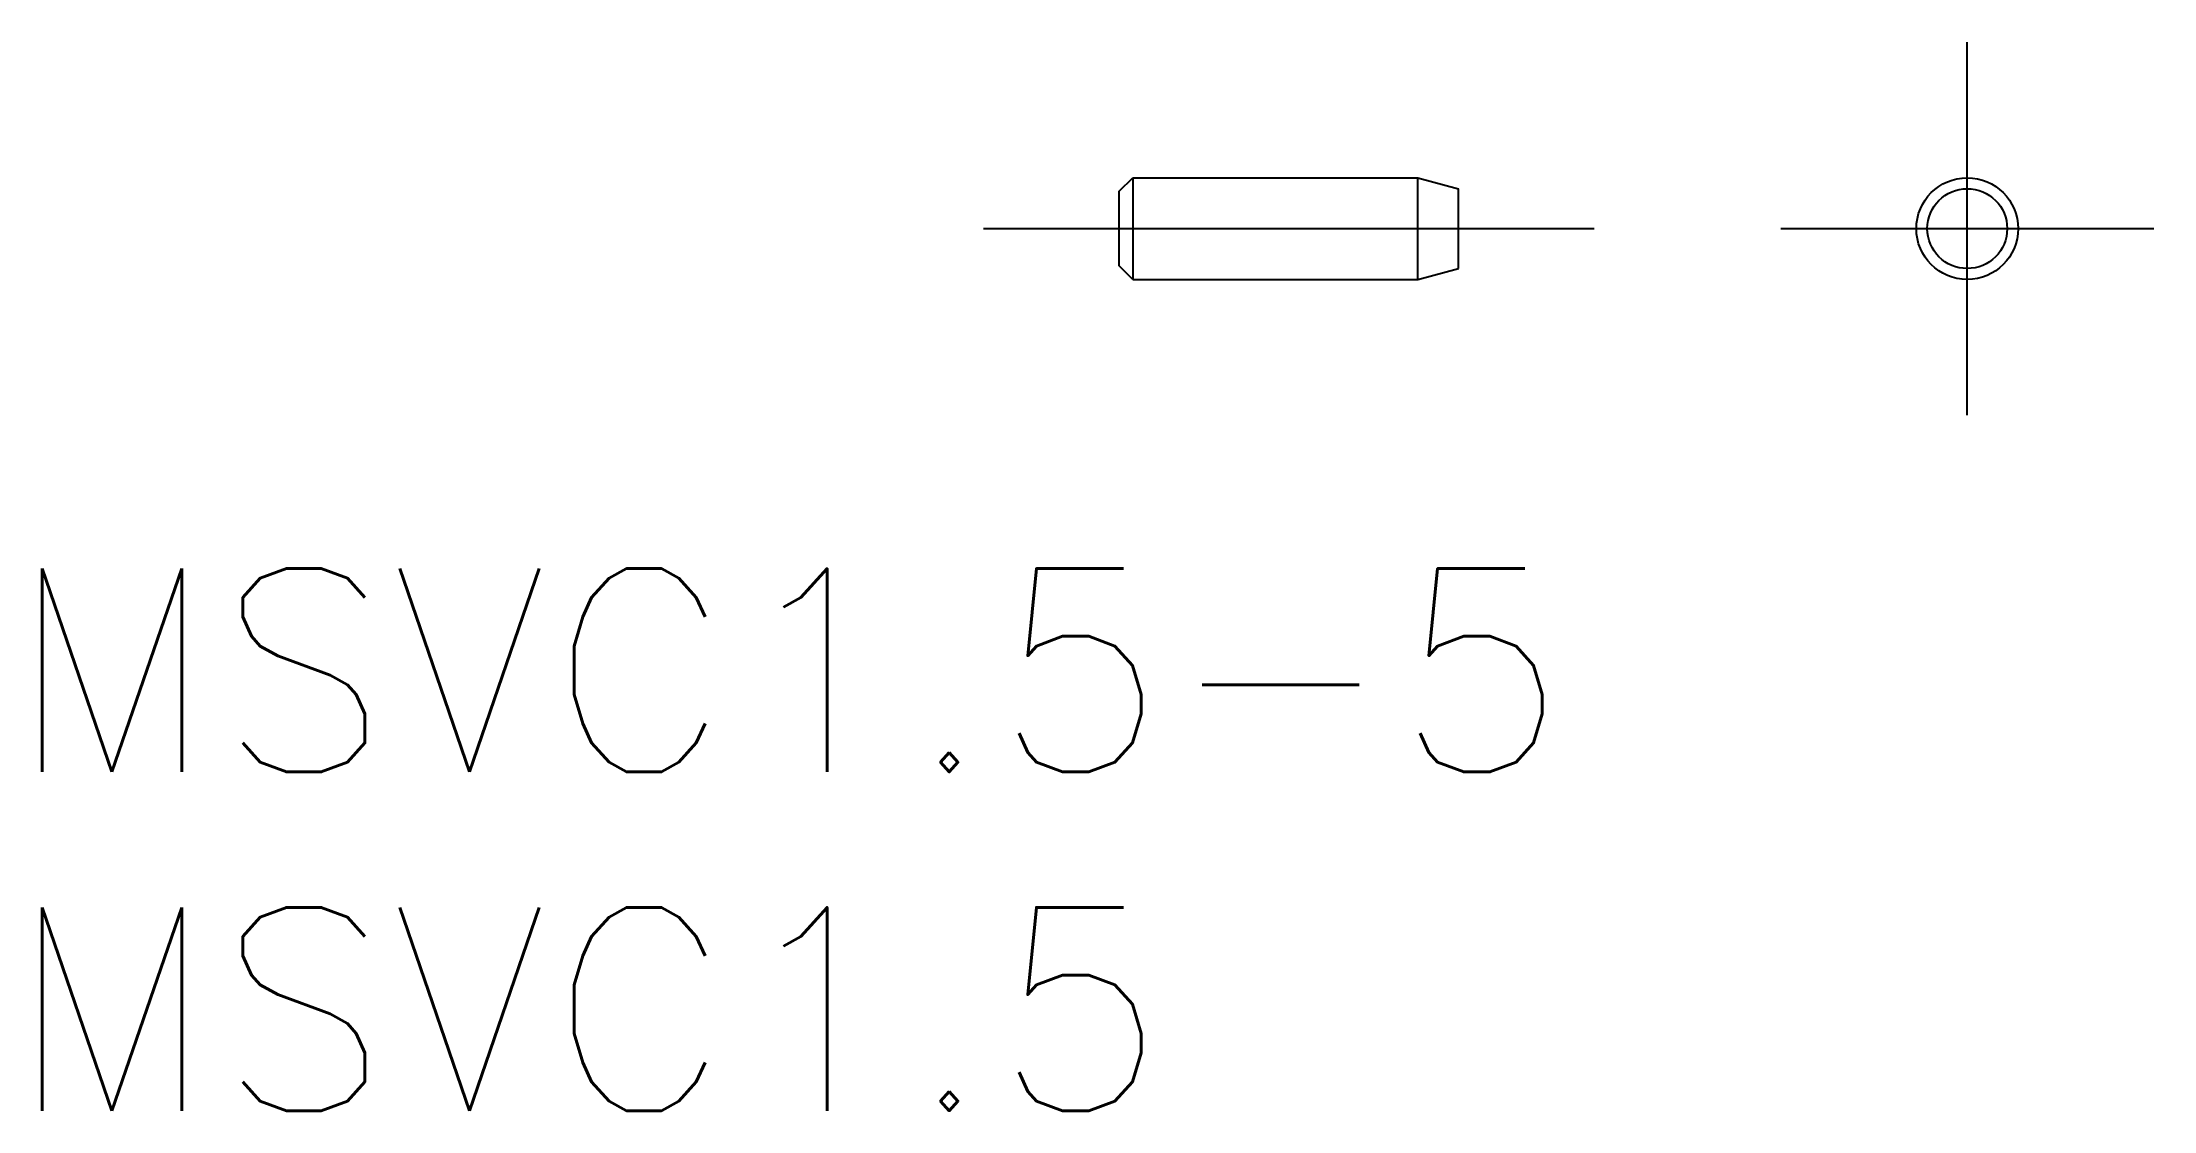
# Model space of a CAD drawing. Extents: x -15.9 to 15.2, y -13 to 2.8.
import ezdxf

# ---------------------------------------------------------------- set-up
doc = ezdxf.new("R2010")
doc.units = 0
doc.linetypes.add('CENTER', pattern=[50.8, 31.75, -6.35, 6.35, -6.35])
doc.layers.get('0').update_dxf_attribs({"linetype": 'CONTINUOUS'})
doc.layers.add('CENTER', color=1, linetype='CENTER')
doc.styles.get("Standard").update_dxf_attribs({"font": 'txt.shx', "height": 3, "bigfont": 'bigfont.shx'})

msp = doc.modelspace()

# ---------------------------------------------------------------- linework, layer by layer
at = {"color": 7, "linetype": 'CONTINUOUS'}
for p, q in [((0, 0.55), (0.2, 0.75)), ((0.2, 0.75), (4.4, 0.75)), ((0.2, 0.75), (0.2, -0.75)), ((4.4, 0.75), (5, 0.589)), ((4.4, -0.75), (4.4, 0.75)), ((0, -0.55), (0, 0.55)), ((5, -0.589), (5, 0.589)), ((0.2, -0.75), (0, -0.55)), ((4.4, -0.75), (5, -0.589)), ((0.2, -0.75), (4.4, -0.75))]:
    msp.add_line(p, q, dxfattribs=at)
for radius in [0.75, 0.589]:
    msp.add_circle((12.5, 0), radius, dxfattribs=at)
at = {"layer": 'CENTER', "color": 1, "linetype": 'CENTER'}
for p, q in [((12.5, -2.75), (12.5, 2.75)), ((-2, 0), (7, 0)), ((9.75, 0), (15.25, 0))]:
    msp.add_line(p, q, dxfattribs=at)

# ---------------------------------------------------------------- texts
at = {"color": 7, "linetype": 'CONTINUOUS'}
for s, p in [('MSVC1.5-5', (-16.393, -8.015)), ('MSVC1.5', (-16.393, -13.015))]:
    msp.add_text(s, height=3, dxfattribs=at).set_placement(p)

doc.saveas('drawing.dxf')
